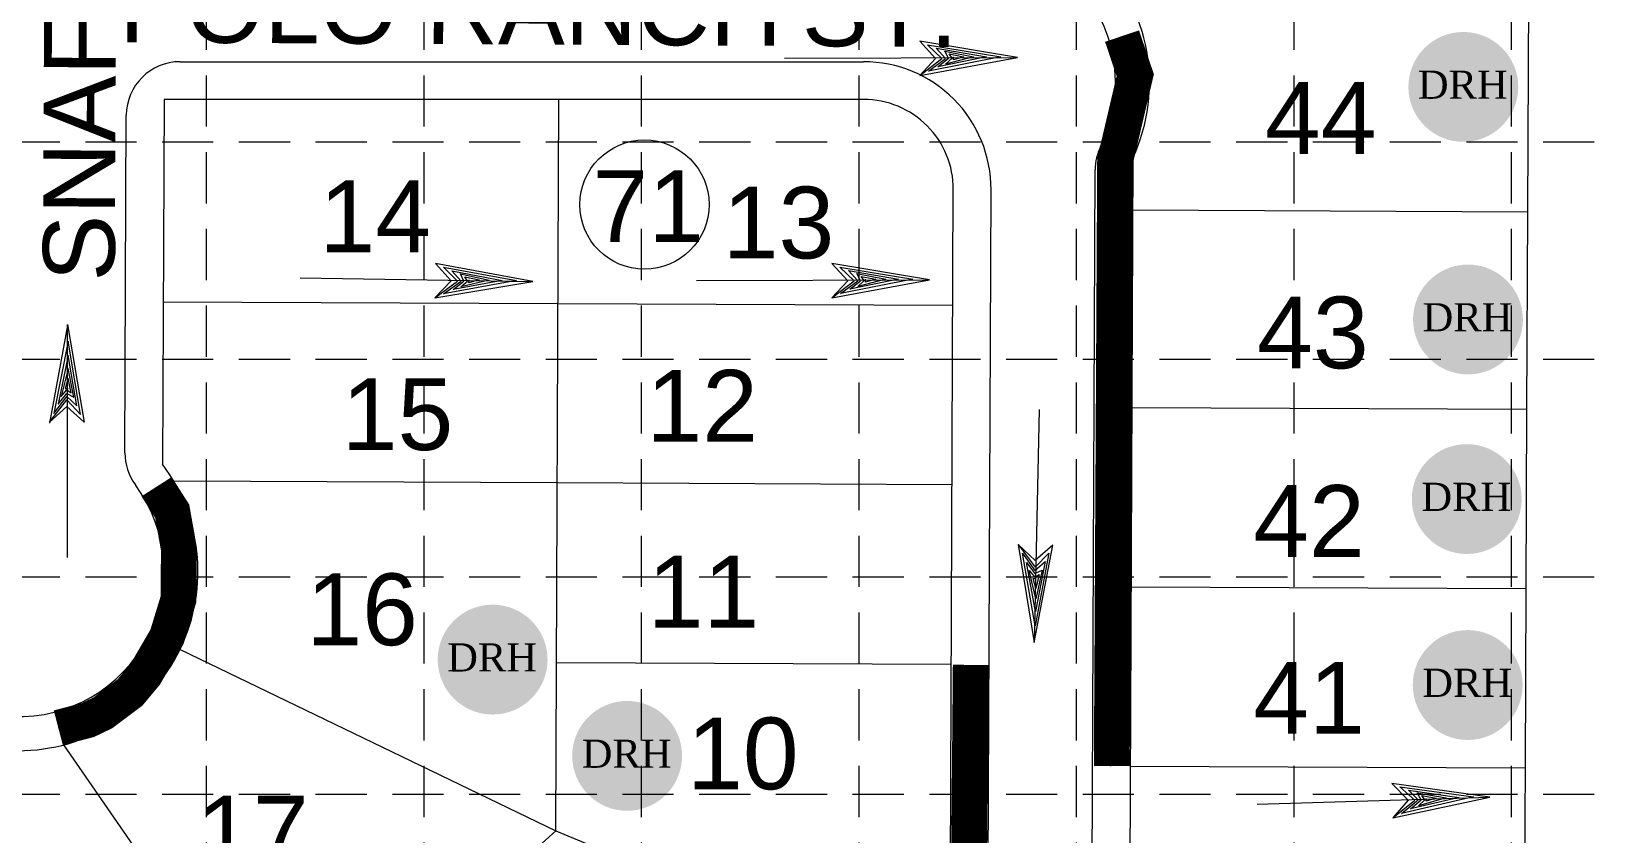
# Model space of a CAD drawing. Extents: x 33353 to 37237, y 80141 to 82571.
# Drawn here: x 36094.5 to 36531.2, y 81163.6 to 81387.1 of the extents above; entities that cross this region are included whole.
import ezdxf
from ezdxf.enums import TextEntityAlignment as Align

# ---------------------------------------------------------------- set-up
doc = ezdxf.new("R2010")
doc.units = 0
doc.header["$MEASUREMENT"] = 0
doc.linetypes.add('HIDDEN', pattern=[0.375, 0.25, -0.125])
doc.layers.get('0').update_dxf_attribs({"lineweight": 0})
for name, color, linetype, lineweight in [('3', 7, 'Continuous', 0), ('EROSION BLANKET', 84, 'Continuous', 0), ('LAYO-10', 7, 'Continuous', 0), ('LAYO-13', 7, 'Continuous', 0), ('LAYO-32', 7, 'Continuous', 0), ('LAYO-33', 7, 'Continuous', 0), ('LAYOSHD-27', 7, 'Continuous', 0)]:
    doc.layers.add(name, color=color, linetype=linetype, lineweight=lineweight)
doc.layers.add('BASE', color=7, linetype='Continuous')
doc.layers.add('GRID', color=254, linetype='HIDDEN')
doc.styles.add('DRHorton', font='dutcheb.ttf')
doc.styles.get("Standard").update_dxf_attribs({"font": 'ARIAL.TTF'})

msp = doc.modelspace()

# ---------------------------------------------------------------- hatches: boundary and pattern name
h = msp.add_hatch(color=1)
h.paths.add_polyline_path([(36508.75, 81371.66, 1), (36478.14, 81371.66, 1)])
h.paths.add_polyline_path([(36479.65, 81365.36), (36506.99, 81365.36), (36506.99, 81378.93), (36479.65, 81378.93)], flags=24)
h = msp.add_hatch(color=1)
h.paths.add_polyline_path([(36510.05, 81306.86, 1), (36479.44, 81306.86, 1)])
h.paths.add_polyline_path([(36480.96, 81300.56), (36508.29, 81300.56), (36508.29, 81314.13), (36480.96, 81314.13)], flags=24)
h = msp.add_hatch(color=1)
h.paths.add_polyline_path([(36509.71, 81256.82, 1), (36479.1, 81256.82, 1)])
h.paths.add_polyline_path([(36480.62, 81250.52), (36507.95, 81250.52), (36507.95, 81264.09), (36480.62, 81264.09)], flags=24)
h = msp.add_hatch(color=1)
h.paths.add_polyline_path([(36238.3, 81212.09, 1), (36207.68, 81212.09, 1)])
h.paths.add_polyline_path([(36209.2, 81205.79), (36236.54, 81205.79), (36236.54, 81219.36), (36209.2, 81219.36)], flags=24)
h = msp.add_hatch(color=1)
h.paths.add_polyline_path([(36509.98, 81205.01, 1), (36479.36, 81205.01, 1)])
h.paths.add_polyline_path([(36480.88, 81198.71), (36508.22, 81198.71), (36508.22, 81212.28), (36480.88, 81212.28)], flags=24)
h = msp.add_hatch(color=1)
h.paths.add_polyline_path([(36275.78, 81185.27, 1), (36245.17, 81185.27, 1)])
h.paths.add_polyline_path([(36246.68, 81178.96), (36274.02, 81178.96), (36274.02, 81192.53), (36246.68, 81192.53)], flags=24)

# ---------------------------------------------------------------- linework, layer by layer
at = {"layer": '3', "color": 7, "linetype": 'Continuous', "lineweight": 0}
for p, q in [((36341.98, 81384.41), (36346.39, 81379.62)), ((36369.19, 81379.87), (36341.98, 81384.41)), ((36344.18, 81383.41), (36364.59, 81380.06)), ((36348.19, 81379.62), (36344.18, 81383.41)), ((36364.59, 81380.06), (36344.4, 81376.01)), ((36346.58, 81382.42), (36360.59, 81380.05)), ((36349.19, 81379.62), (36346.58, 81382.42)), ((36360.59, 81380.05), (36347, 81377.22)), ((36348.99, 81381.62), (36356.99, 81380.04)), ((36349.99, 81379.63), (36348.99, 81381.62)), ((36356.99, 81380.04), (36349.19, 81378.02)), ((36350.19, 81380.83), (36354.19, 81380.04)), ((36350.99, 81379.63), (36350.19, 81380.83)), ((36354.19, 81380.04), (36351.39, 81379.23)), ((36351.39, 81379.23), (36351.39, 81380.03)), ((36304.3, 81379.71), (36369.19, 81379.87)), ((36342, 81374.81), (36369.19, 81379.87)), ((36342, 81374.81), (36348.19, 81379.62)), ((36346.39, 81379.62), (36342, 81374.81)), ((36344.4, 81376.01), (36349.19, 81379.62)), ((36347, 81377.22), (36349.99, 81379.63)), ((36349.19, 81378.02), (36350.99, 81379.63)), ((36207.09, 81322.46), (36211.41, 81317.59)), ((36234.21, 81317.4), (36207.09, 81322.46)), ((36209.28, 81321.43), (36229.61, 81317.68)), ((36213.21, 81317.56), (36209.28, 81321.43)), ((36211.66, 81320.39), (36225.61, 81317.75)), ((36214.21, 81317.54), (36211.66, 81320.39)), ((36214.04, 81319.55), (36222.02, 81317.81)), ((36215.01, 81317.53), (36214.04, 81319.55)), ((36317.51, 81322.45), (36321.92, 81317.67)), ((36344.71, 81317.92), (36317.51, 81322.45)), ((36319.71, 81321.46), (36340.11, 81318.11)), ((36323.72, 81317.67), (36319.71, 81321.46)), ((36322.11, 81320.47), (36336.11, 81318.1)), ((36324.72, 81317.67), (36322.11, 81320.47)), ((36324.51, 81319.67), (36332.52, 81318.09)), ((36325.52, 81317.67), (36324.51, 81319.67)), ((36325.71, 81318.88), (36329.72, 81318.08)), ((36326.52, 81317.68), (36325.71, 81318.88)), ((36169.33, 81318.5), (36234.21, 81317.4)), ((36211.41, 81317.59), (36206.93, 81312.87)), ((36206.93, 81312.87), (36213.21, 81317.56)), ((36206.93, 81312.87), (36234.21, 81317.4)), ((36229.61, 81317.68), (36209.35, 81314.02)), ((36209.35, 81314.02), (36214.21, 81317.54)), ((36225.61, 81317.75), (36211.97, 81315.18)), ((36211.97, 81315.18), (36215.01, 81317.53)), ((36222.02, 81317.81), (36214.18, 81315.94)), ((36214.18, 81315.94), (36216.01, 81317.51)), ((36215.23, 81318.73), (36219.22, 81317.86)), ((36216.01, 81317.51), (36215.23, 81318.73)), ((36216.4, 81317.11), (36216.42, 81317.91)), ((36219.22, 81317.86), (36216.4, 81317.11)), ((36279.82, 81317.76), (36344.71, 81317.92)), ((36317.53, 81312.85), (36344.71, 81317.92)), ((36317.53, 81312.85), (36323.72, 81317.67)), ((36321.92, 81317.67), (36317.53, 81312.85)), ((36340.11, 81318.11), (36319.93, 81314.06)), ((36319.93, 81314.06), (36324.72, 81317.67)), ((36336.11, 81318.1), (36322.52, 81315.27)), ((36322.52, 81315.27), (36325.52, 81317.67)), ((36332.52, 81318.09), (36324.72, 81316.07)), ((36324.72, 81316.07), (36326.52, 81317.68)), ((36326.92, 81317.28), (36326.92, 81318.08)), ((36329.72, 81318.08), (36326.92, 81317.28)), ((36099.65, 81277.94), (36104.62, 81305.14)), ((36104.59, 81240.54), (36104.52, 81305.43)), ((36104.52, 81305.43), (36109.15, 81278.24)), ((36104.73, 81300.83), (36100.75, 81280.63)), ((36108.15, 81280.43), (36104.73, 81300.83)), ((36104.73, 81296.83), (36101.95, 81283.23)), ((36104.74, 81293.23), (36102.74, 81285.43)), ((36107.15, 81282.83), (36104.73, 81296.83)), ((36106.34, 81285.23), (36104.74, 81293.23)), ((36104.74, 81290.43), (36103.94, 81287.63)), ((36105.54, 81286.43), (36104.74, 81290.43)), ((36099.55, 81278.23), (36104.34, 81284.43)), ((36100.75, 81280.63), (36104.34, 81285.43)), ((36101.95, 81283.23), (36104.34, 81286.23)), ((36102.74, 81285.43), (36104.34, 81287.23)), ((36103.94, 81287.63), (36104.74, 81287.63)), ((36104.34, 81287.23), (36105.54, 81286.43)), ((36104.34, 81286.23), (36106.34, 81285.23)), ((36104.34, 81285.43), (36107.15, 81282.83)), ((36104.34, 81284.43), (36108.15, 81280.43)), ((36104.35, 81282.63), (36099.55, 81278.23)), ((36109.15, 81278.24), (36104.35, 81282.63)), ((36375.3, 81281.76), (36373.84, 81216.88)), ((36369.46, 81244.18), (36374.11, 81237.88)), ((36374.15, 81239.68), (36369.46, 81244.18)), ((36369.46, 81244.18), (36373.84, 81216.88)), ((36370.6, 81241.76), (36374.09, 81236.88)), ((36374.15, 81221.47), (36370.6, 81241.76)), ((36373.84, 81216.88), (36379.05, 81243.97)), ((36374.11, 81237.88), (36378, 81241.79)), ((36379.05, 81243.97), (36374.15, 81239.68)), ((36378, 81241.79), (36374.15, 81221.47)), ((36371.74, 81239.13), (36374.07, 81236.08)), ((36374.24, 81225.47), (36371.74, 81239.13)), ((36372.49, 81236.91), (36374.05, 81235.08)), ((36374.32, 81229.07), (36372.49, 81236.91)), ((36374.05, 81235.08), (36375.27, 81235.85)), ((36374.07, 81236.08), (36376.1, 81237.03)), ((36374.09, 81236.88), (36376.95, 81239.41)), ((36376.95, 81239.41), (36374.24, 81225.47)), ((36376.1, 81237.03), (36374.32, 81229.07)), ((36375.27, 81235.85), (36374.38, 81231.87)), ((36373.64, 81234.69), (36374.44, 81234.67)), ((36374.38, 81231.87), (36373.64, 81234.69)), ((36473.55, 81177.56), (36478.09, 81172.89)), ((36500.87, 81173.76), (36473.55, 81177.56)), ((36475.78, 81176.63), (36496.27, 81173.83)), ((36479.89, 81172.95), (36475.78, 81176.63)), ((36478.21, 81175.7), (36492.27, 81173.71)), ((36480.89, 81172.98), (36478.21, 81175.7)), ((36480.63, 81174.97), (36488.67, 81173.6)), ((36481.69, 81173), (36480.63, 81174.97)), ((36436.01, 81171.86), (36500.87, 81173.76)), ((36473.83, 81167.97), (36500.87, 81173.76)), ((36473.83, 81167.97), (36479.89, 81172.95)), ((36478.09, 81172.89), (36473.83, 81167.97)), ((36496.27, 81173.83), (36476.2, 81169.24)), ((36476.2, 81169.24), (36480.89, 81172.98)), ((36492.27, 81173.71), (36478.76, 81170.51)), ((36478.76, 81170.51), (36481.69, 81173)), ((36488.67, 81173.6), (36480.94, 81171.38)), ((36480.94, 81171.38), (36482.69, 81173.03)), ((36481.85, 81174.21), (36485.88, 81173.52)), ((36482.69, 81173.03), (36481.85, 81174.21)), ((36483.1, 81172.64), (36483.08, 81173.44)), ((36485.88, 81173.52), (36483.1, 81172.64))]:
    msp.add_line(p, q, dxfattribs=at)
at = {"layer": 'EROSION BLANKET', "linetype": 'Continuous', "lineweight": 0}
for p, q in [((36401.57, 81374.98), (36398.28, 81385.63)), ((36396.1, 81350.77), (36401.57, 81374.98)), ((36395.28, 81182.42), (36396.1, 81350.77)), ((36130.63, 81258.01), (36129.33, 81260.08)), ((36133.04, 81254.03), (36130.63, 81258.01)), ((36135.04, 81246.55), (36133.04, 81254.03)), ((36135.79, 81242.73), (36135.04, 81246.55)), ((36135.79, 81236.76), (36135.79, 81242.73)), ((36135.33, 81228.54), (36135.79, 81236.76)), ((36132.4, 81219.61), (36135.33, 81228.54)), ((36128.58, 81212.26), (36132.4, 81219.61)), ((36124.49, 81206.26), (36128.58, 81212.26)), ((36356.33, 81210.52), (36355.51, 81144.67)), ((36117.68, 81200.27), (36124.49, 81206.26)), ((36111.68, 81195.92), (36117.68, 81200.27)), ((36102.01, 81193.2), (36111.68, 81195.92))]:
    msp.add_line(p, q, dxfattribs=at)
at = {"layer": 'EROSION BLANKET', "linetype": 'Continuous', "lineweight": 0, "const_width": 10, "flags": 128}
for points in [[(36398.36, 81385.82), (36402.04, 81374.94), (36396.43, 81351.03), (36395.5, 81182.46)], [(36129.36, 81260.27), (36133.71, 81253.46), (36135.59, 81242.9), (36135.45, 81228.85), (36132.26, 81218.43), (36126.18, 81208), (36121.97, 81202.94), (36114.44, 81197.29), (36110.24, 81195.26), (36101.98, 81193.09)], [(36356.22, 81210.62), (36355.62, 81143.82), (36354.06, 81132.73), (36350.95, 81122.23), (36347.64, 81112.11), (36344.52, 81104.14), (36339.66, 81096.75), (36331.09, 81083.91), (36325.22, 81077.16), (36315.88, 81070.35), (36294.85, 81054.99), (36275, 81040.98)]]:
    msp.add_lwpolyline(points, dxfattribs=at)
at = {"layer": 'GRID', "linetype": 'HIDDEN', "lineweight": 15, "ltscale": 57}
for p, q in [((36143.22, 82507.72), (36143.22, 80386.52)), ((36203.82, 82507.72), (36203.82, 80386.52)), ((36264.41, 82507.72), (36264.41, 80386.52)), ((36325.01, 82507.72), (36325.01, 80386.52)), ((36385.61, 82507.72), (36385.61, 80386.52)), ((36446.21, 82507.72), (36446.21, 80386.52)), ((36506.81, 82507.72), (36506.81, 80386.52)), ((33416.3, 81356.36), (37173.39, 81356.36)), ((33416.3, 81295.76), (37173.39, 81295.76)), ((33416.3, 81235.16), (37173.39, 81235.16)), ((33416.3, 81174.56), (37173.39, 81174.56))]:
    msp.add_line(p, q, dxfattribs=at)
at = {"layer": 'LAYO-13', "color": 7, "linetype": 'Continuous', "lineweight": 0}
msp.add_circle((36265.3, 81338.87), 18, dxfattribs=at)
at = {"layer": 'LAYO-32', "color": 7, "linetype": 'Continuous', "lineweight": 0}
for p, q in [((36131.45, 81368.18), (36131.01, 81266.54)), ((36326.35, 81368.18), (36131.45, 81368.18)), ((36401.39, 81351.86), (36400.4, 81125.11)), ((36350.52, 81152.09), (36351.35, 81343.07))]:
    msp.add_line(p, q, dxfattribs=at)
for centre, radius, start, end in [((36356.01, 81372.86), 50, 335.1683, 114.9762), ((36326.35, 81343.18), 25, 359.7518, 90), ((36090.88, 81236.71), 50, 267.7692, 36.6217)]:
    msp.add_arc(centre, radius, start, end, dxfattribs=at)
at = {"layer": 'LAYO-33', "color": 7, "linetype": 'Continuous', "lineweight": 0}
for p, q in [((36511.68, 81419.87), (36511.32, 81336.89)), ((36240.57, 81164.41), (36241.45, 81368.18)), ((36401.32, 81337.37), (36511.32, 81336.89)), ((36511.32, 81336.89), (36511.08, 81281.89)), ((36131.21, 81311.78), (36241.21, 81311.31)), ((36241.21, 81311.31), (36351.2, 81310.83)), ((36401.08, 81282.37), (36511.08, 81281.89)), ((36511.08, 81281.89), (36510.87, 81231.89)), ((36240.99, 81261.31), (36134.15, 81261.77)), ((36350.99, 81260.83), (36240.99, 81261.31)), ((36400.87, 81232.37), (36510.87, 81231.89)), ((36510.87, 81231.89), (36510.65, 81181.9)), ((36135.89, 81214.92), (36240.57, 81164.41)), ((36240.77, 81211.31), (36350.77, 81210.83)), ((36103.47, 81188.32), (36162.04, 81103.55)), ((36400.65, 81182.37), (36510.65, 81181.9)), ((36510.65, 81181.9), (36510.43, 81131.9)), ((36240.57, 81164.41), (36209.02, 81136.01)), ((36240.57, 81164.41), (36345.44, 81121.04))]:
    msp.add_line(p, q, dxfattribs=at)
at = {"layer": 'LAYOSHD-27', "color": 7, "linetype": 'Continuous', "lineweight": 0}
for p, q in [((36135.93, 81378.68), (36326.35, 81378.68)), ((36120.53, 81269.75), (36120.93, 81363.75)), ((36389.91, 81127.69), (36390.87, 81348.55)), ((36361.02, 81152.05), (36361.85, 81343.03))]:
    msp.add_line(p, q, dxfattribs=at)
for centre, radius, start, end in [((36356.01, 81372.86), 40.5, 333.9522, 116.1385), ((36135.93, 81363.68), 15, 90, 179.7519), ((36326.35, 81343.18), 35.5, 359.7518, 90), ((36405.87, 81348.49), 15, 153.9522, 179.7518), ((36135.53, 81269.68), 15, 179.7519, 216.4495), ((36090.88, 81236.71), 40.5, 267.9417, 36.4495)]:
    msp.add_arc(centre, radius, start, end, dxfattribs=at)

# ---------------------------------------------------------------- texts
at = {"layer": 'BASE', "color": 176, "style": 'DRHorton'}
for p in [(36493.3, 81368.35), (36494.61, 81303.55), (36494.27, 81253.51), (36222.85, 81208.78), (36494.53, 81201.7), (36260.33, 81181.95)]:
    msp.add_text('DRH', height=7.851, dxfattribs=at).set_placement(p, align=Align.CENTER)
at = {"layer": 'LAYO-10', "color": 7, "linetype": 'Continuous', "lineweight": 0}
for s, rotation, p in [('SNAFFLE BIT TRAIL', 89.7465, (36108.26, 81449.36)), ('POLO RANCH', 359.6957, (36211.32, 81393.6)), ('ST.', 359.6957, (36330.9, 81392.92))]:
    msp.add_text(s, height=20, rotation=rotation, dxfattribs=at).set_placement(p, align=Align.MIDDLE)
at = {"layer": 'LAYO-13', "color": 7, "linetype": 'Continuous', "lineweight": 0}
for s, p in [('44', (36453.72, 81373.01)), ('14', (36190.28, 81345.59)), ('71', (36266.34, 81348.42)), ('13', (36302.65, 81343.87)), ('43', (36451.54, 81313.24)), ('12', (36281.38, 81292.81)), ('15', (36196.49, 81290.48)), ('42', (36450.46, 81260.71)), ('11', (36281.74, 81241.01)), ('16', (36186.63, 81236.1)), ('41', (36450.46, 81211.45)), ('10', (36292.71, 81195.96)), ('17', (36156.18, 81174.14))]:
    msp.add_text(s, height=20, dxfattribs=at).set_placement(p, align=Align.TOP_CENTER)

doc.saveas('drawing.dxf')
